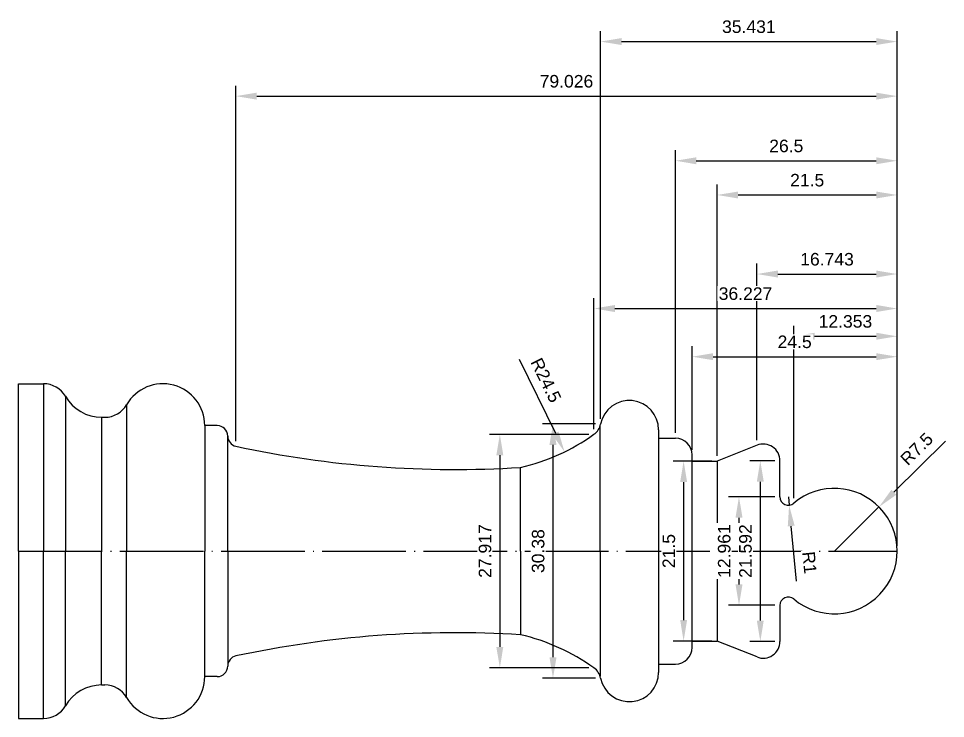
# Model space of a CAD drawing. Header units: millimetres. Extents: x -1183 to 2432, y -404 to 1213.
# Drawn here: x 2321.2 to 2432, y 641 to 724.6 of the extents above; entities that cross this region are included whole.
import ezdxf

# ---------------------------------------------------------------- set-up
doc = ezdxf.new("R2010")
doc.units = ezdxf.units.MM
doc.linetypes.add('c10', pattern=[12, 10, -1, 0, -1])
doc.layers.add('中心線', color=1, linetype='c10')
doc.styles.add('可註解', font='arial.ttf')
doc.dimstyles.new('ISO-25', dxfattribs={"dimtxt": 1.5, "dimasz": 2.5, "dimexe": 1.25, "dimexo": 0.625, "dimgap": 1, "dimtad": 1, "dimdec": 3, "dimdsep": 46, "dimtxsty": '可註解', "dimcen": 2.5, "dimclrd": 3, "dimclre": 3, "dimclrt": 3, "dimadec": 1, "dimazin": 0, "dimtfac": 1, "dimtdec": 3, "dimtmove": 0, "dimatfit": 3, "dimfxl": 1, "dimtfill": 1, "dimtfillclr": 256, "dimarcsym": 0})

# ---------------------------------------------------------------- blocks, each defined once
blk = doc.blocks.new('*D301')
at = {"color": 3, "lineweight": -2, "transparency": 16777216}
for p, q in [((2431.98, 674.13), (2425.81, 668.03)), ((2418.7, 661), (2424.03, 666.27))]:
    blk.add_line(p, q, dxfattribs=at)
at = {"color": 3, "transparency": 16777216}
blk.add_solid([(2425.51, 668.32), (2426.1, 667.73), (2424.03, 666.27)], dxfattribs=at)
at = {"color": 3, "transparency": 16777216, "insert": (2428.54, 673.21), "char_height": 1.5, "attachment_point": 5, "rotation": 44.6805, "style": '可註解', "bg_fill": 3, "box_fill_scale": 1.1, "bg_fill_color": 256, "bg_fill_true_color": 13158600, "bg_fill_transparency": 0}
blk.add_mtext('R7.5', dxfattribs=at)
blk = doc.blocks.new('*D302')
at = {"color": 3, "lineweight": -2, "transparency": 16777216}
for p, q in [((2413.84, 667.34), (2413.84, 687.92)), ((2426.2, 661.62), (2426.2, 687.92)), ((2416.34, 686.67), (2423.7, 686.67))]:
    blk.add_line(p, q, dxfattribs=at)
at = {"color": 3, "transparency": 16777216}
for points in [[(2416.34, 687.09), (2416.34, 686.26), (2413.84, 686.67)], [(2423.7, 687.09), (2423.7, 686.26), (2426.2, 686.67)]]:
    blk.add_solid(points, dxfattribs=at)
at = {"color": 3, "transparency": 16777216, "insert": (2420.02, 688.44), "char_height": 1.5, "attachment_point": 5, "style": '可註解', "bg_fill": 3, "box_fill_scale": 1.1, "bg_fill_color": 256, "bg_fill_true_color": 13158600, "bg_fill_transparency": 0}
blk.add_mtext('12.353', dxfattribs=at)
blk = doc.blocks.new('*D303')
at = {"color": 3, "lineweight": -2, "transparency": 16777216}
for p, q in [((2413.2, 667.48), (2413.29, 666.48)), ((2414.19, 657.4), (2413.54, 663.99))]:
    blk.add_line(p, q, dxfattribs=at)
at = {"color": 3, "transparency": 16777216}
blk.add_solid([(2413.95, 664.04), (2413.13, 663.95), (2413.29, 666.48)], dxfattribs=at)
at = {"color": 3, "transparency": 16777216, "insert": (2415.73, 659.62), "char_height": 1.5, "attachment_point": 5, "rotation": 275.6513, "style": '可註解', "bg_fill": 3, "box_fill_scale": 1.1, "bg_fill_color": 256, "bg_fill_true_color": 13158600, "bg_fill_transparency": 0}
blk.add_mtext('R1', dxfattribs=at)
blk = doc.blocks.new('*D307')
at = {"color": 3, "lineweight": -2, "transparency": 16777216}
for p, q in [((2411.57, 667.48), (2406.05, 667.48)), ((2407.3, 664.98), (2407.3, 657.02)), ((2411.57, 654.52), (2406.05, 654.52))]:
    blk.add_line(p, q, dxfattribs=at)
at = {"color": 3, "transparency": 16777216}
for points in [[(2406.88, 664.98), (2407.72, 664.98), (2407.3, 667.48)], [(2406.88, 657.02), (2407.72, 657.02), (2407.3, 654.52)]]:
    blk.add_solid(points, dxfattribs=at)
at = {"color": 3, "transparency": 16777216, "insert": (2405.54, 661), "char_height": 1.5, "attachment_point": 5, "rotation": 90, "style": '可註解', "bg_fill": 3, "box_fill_scale": 1.1, "bg_fill_color": 256, "bg_fill_true_color": 13158600, "bg_fill_transparency": 0}
blk.add_mtext('12.961', dxfattribs=at)
blk = doc.blocks.new('*D308')
at = {"color": 3, "lineweight": -2, "transparency": 16777216}
for p, q in [((2411.57, 671.79), (2408.6, 671.79)), ((2409.85, 669.29), (2409.85, 652.7)), ((2411.57, 650.2), (2408.6, 650.2))]:
    blk.add_line(p, q, dxfattribs=at)
at = {"color": 3, "transparency": 16777216}
for points in [[(2409.43, 669.29), (2410.26, 669.29), (2409.85, 671.79)], [(2409.43, 652.7), (2410.26, 652.7), (2409.85, 650.2)]]:
    blk.add_solid(points, dxfattribs=at)
at = {"color": 3, "transparency": 16777216, "insert": (2408.08, 661), "char_height": 1.5, "attachment_point": 5, "rotation": 90, "style": '可註解', "bg_fill": 3, "box_fill_scale": 1.1, "bg_fill_color": 256, "bg_fill_true_color": 13158600, "bg_fill_transparency": 0}
blk.add_mtext('21.592', dxfattribs=at)
blk = doc.blocks.new('*D309')
at = {"color": 3, "lineweight": -2, "transparency": 16777216}
for p, q in [((2409.45, 674.27), (2409.45, 695.36)), ((2426.2, 661.62), (2426.2, 695.36)), ((2411.95, 694.11), (2423.7, 694.11))]:
    blk.add_line(p, q, dxfattribs=at)
at = {"color": 3, "transparency": 16777216}
for points in [[(2411.95, 694.53), (2411.95, 693.69), (2409.45, 694.11)], [(2423.7, 694.53), (2423.7, 693.69), (2426.2, 694.11)]]:
    blk.add_solid(points, dxfattribs=at)
at = {"color": 3, "transparency": 16777216, "insert": (2417.82, 695.87), "char_height": 1.5, "attachment_point": 5, "style": '可註解', "bg_fill": 3, "box_fill_scale": 1.1, "bg_fill_color": 256, "bg_fill_true_color": 13158600, "bg_fill_transparency": 0}
blk.add_mtext('16.743', dxfattribs=at)
blk = doc.blocks.new('*D311')
at = {"color": 3, "lineweight": -2, "transparency": 16777216}
for p, q in [((2404.07, 671.75), (2399.43, 671.75)), ((2400.68, 669.25), (2400.68, 652.75)), ((2404.07, 650.25), (2399.43, 650.25))]:
    blk.add_line(p, q, dxfattribs=at)
at = {"color": 3, "transparency": 16777216}
for points in [[(2400.27, 669.25), (2401.1, 669.25), (2400.68, 671.75)], [(2400.27, 652.75), (2401.1, 652.75), (2400.68, 650.25)]]:
    blk.add_solid(points, dxfattribs=at)
at = {"color": 3, "transparency": 16777216, "insert": (2398.92, 661), "char_height": 1.5, "attachment_point": 5, "rotation": 90, "style": '可註解', "bg_fill": 3, "box_fill_scale": 1.1, "bg_fill_color": 256, "bg_fill_true_color": 13158600, "bg_fill_transparency": 0}
blk.add_mtext('21.5', dxfattribs=at)
blk = doc.blocks.new('*D312')
at = {"color": 3, "lineweight": -2, "transparency": 16777216}
for p, q in [((2404.7, 672.37), (2404.7, 704.81)), ((2426.2, 661.62), (2426.2, 704.81)), ((2407.2, 703.56), (2423.7, 703.56))]:
    blk.add_line(p, q, dxfattribs=at)
at = {"color": 3, "transparency": 16777216}
for points in [[(2407.2, 703.97), (2407.2, 703.14), (2404.7, 703.56)], [(2423.7, 703.97), (2423.7, 703.14), (2426.2, 703.56)]]:
    blk.add_solid(points, dxfattribs=at)
at = {"color": 3, "transparency": 16777216, "insert": (2415.45, 705.32), "char_height": 1.5, "attachment_point": 5, "style": '可註解', "bg_fill": 3, "box_fill_scale": 1.1, "bg_fill_color": 256, "bg_fill_true_color": 13158600, "bg_fill_transparency": 0}
blk.add_mtext('21.5', dxfattribs=at)
blk = doc.blocks.new('*D314')
at = {"color": 3, "lineweight": -2, "transparency": 16777216}
for p, q in [((2401.7, 673.12), (2401.7, 685.48)), ((2426.2, 661.62), (2426.2, 685.48)), ((2404.2, 684.23), (2423.7, 684.23))]:
    blk.add_line(p, q, dxfattribs=at)
at = {"color": 3, "transparency": 16777216}
for points in [[(2404.2, 684.65), (2404.2, 683.82), (2401.7, 684.23)], [(2423.7, 684.65), (2423.7, 683.82), (2426.2, 684.23)]]:
    blk.add_solid(points, dxfattribs=at)
at = {"color": 3, "transparency": 16777216, "insert": (2413.95, 686), "char_height": 1.5, "attachment_point": 5, "style": '可註解', "bg_fill": 3, "box_fill_scale": 1.1, "bg_fill_color": 256, "bg_fill_true_color": 13158600, "bg_fill_transparency": 0}
blk.add_mtext('24.5', dxfattribs=at)
blk = doc.blocks.new('*D315')
at = {"color": 3, "lineweight": -2, "transparency": 16777216}
for p, q in [((2399.7, 675.12), (2399.7, 708.9)), ((2426.2, 661.62), (2426.2, 708.9)), ((2402.2, 707.65), (2423.7, 707.65))]:
    blk.add_line(p, q, dxfattribs=at)
at = {"color": 3, "transparency": 16777216}
for points in [[(2402.2, 708.06), (2402.2, 707.23), (2399.7, 707.65)], [(2423.7, 708.06), (2423.7, 707.23), (2426.2, 707.65)]]:
    blk.add_solid(points, dxfattribs=at)
at = {"color": 3, "transparency": 16777216, "insert": (2412.95, 709.41), "char_height": 1.5, "attachment_point": 5, "style": '可註解', "bg_fill": 3, "box_fill_scale": 1.1, "bg_fill_color": 256, "bg_fill_true_color": 13158600, "bg_fill_transparency": 0}
blk.add_mtext('26.5', dxfattribs=at)
blk = doc.blocks.new('*D316')
at = {"color": 3, "lineweight": -2, "transparency": 16777216}
for p, q in [((2390.14, 676.19), (2383.82, 676.19)), ((2385.07, 673.69), (2385.07, 648.31)), ((2390.14, 645.81), (2383.82, 645.81))]:
    blk.add_line(p, q, dxfattribs=at)
at = {"color": 3, "transparency": 16777216}
for points in [[(2384.65, 673.69), (2385.49, 673.69), (2385.07, 676.19)], [(2384.65, 648.31), (2385.49, 648.31), (2385.07, 645.81)]]:
    blk.add_solid(points, dxfattribs=at)
at = {"color": 3, "transparency": 16777216, "insert": (2383.3, 661), "char_height": 1.5, "attachment_point": 5, "rotation": 90, "style": '可註解', "bg_fill": 3, "box_fill_scale": 1.1, "bg_fill_color": 256, "bg_fill_true_color": 13158600, "bg_fill_transparency": 0}
blk.add_mtext('30.38', dxfattribs=at)
blk = doc.blocks.new('*D317')
at = {"color": 3, "lineweight": -2, "transparency": 16777216}
for p, q in [((2390.76, 676.81), (2390.76, 723.14)), ((2426.2, 661.62), (2426.2, 723.14)), ((2393.26, 721.89), (2423.7, 721.89))]:
    blk.add_line(p, q, dxfattribs=at)
at = {"color": 3, "transparency": 16777216}
for points in [[(2393.26, 722.31), (2393.26, 721.48), (2390.76, 721.89)], [(2423.7, 722.31), (2423.7, 721.48), (2426.2, 721.89)]]:
    blk.add_solid(points, dxfattribs=at)
at = {"color": 3, "transparency": 16777216, "insert": (2408.48, 723.66), "char_height": 1.5, "attachment_point": 5, "style": '可註解', "bg_fill": 3, "box_fill_scale": 1.1, "bg_fill_color": 256, "bg_fill_true_color": 13158600, "bg_fill_transparency": 0}
blk.add_mtext('35.431', dxfattribs=at)
blk = doc.blocks.new('*D318')
at = {"color": 3, "lineweight": -2, "transparency": 16777216}
for p, q in [((2389.34, 674.95), (2377.47, 674.95)), ((2378.72, 672.45), (2378.72, 649.54)), ((2389.34, 647.04), (2377.47, 647.04))]:
    blk.add_line(p, q, dxfattribs=at)
at = {"color": 3, "transparency": 16777216}
for points in [[(2378.3, 672.45), (2379.13, 672.45), (2378.72, 674.95)], [(2378.3, 649.54), (2379.13, 649.54), (2378.72, 647.04)]]:
    blk.add_solid(points, dxfattribs=at)
at = {"color": 3, "transparency": 16777216, "insert": (2376.95, 661), "char_height": 1.5, "attachment_point": 5, "rotation": 90, "style": '可註解', "bg_fill": 3, "box_fill_scale": 1.1, "bg_fill_color": 256, "bg_fill_true_color": 13158600, "bg_fill_transparency": 0}
blk.add_mtext('27.917', dxfattribs=at)
blk = doc.blocks.new('*D319')
at = {"color": 3, "lineweight": -2, "transparency": 16777216}
for p, q in [((2389.97, 675.58), (2389.97, 691.24)), ((2426.2, 661.62), (2426.2, 691.24)), ((2392.47, 689.99), (2423.7, 689.99))]:
    blk.add_line(p, q, dxfattribs=at)
at = {"color": 3, "transparency": 16777216}
for points in [[(2392.47, 690.41), (2392.47, 689.57), (2389.97, 689.99)], [(2423.7, 690.41), (2423.7, 689.57), (2426.2, 689.99)]]:
    blk.add_solid(points, dxfattribs=at)
at = {"color": 3, "transparency": 16777216, "insert": (2408.08, 691.76), "char_height": 1.5, "attachment_point": 5, "style": '可註解', "bg_fill": 3, "box_fill_scale": 1.1, "bg_fill_color": 256, "bg_fill_true_color": 13158600, "bg_fill_transparency": 0}
blk.add_mtext('36.227', dxfattribs=at)
blk = doc.blocks.new('*D320')
at = {"color": 3, "lineweight": -2, "transparency": 16777216}
blk.add_line((2381.04, 683.95), (2385.35, 675.1), dxfattribs=at)
at = {"color": 3, "transparency": 16777216}
blk.add_solid([(2385.73, 675.29), (2384.98, 674.92), (2386.45, 672.86)], dxfattribs=at)
at = {"color": 3, "transparency": 16777216, "insert": (2384.23, 681.42), "char_height": 1.5, "attachment_point": 5, "rotation": 296.0263, "style": '可註解', "bg_fill": 3, "box_fill_scale": 1.1, "bg_fill_color": 256, "bg_fill_true_color": 13158600, "bg_fill_transparency": 0}
blk.add_mtext('R24.5', dxfattribs=at)
blk = doc.blocks.new('*D321')
at = {"color": 3, "lineweight": -2, "transparency": 16777216}
for p, q in [((2347.17, 674.15), (2347.17, 716.62)), ((2426.2, 661.62), (2426.2, 716.62)), ((2349.67, 715.37), (2423.7, 715.37))]:
    blk.add_line(p, q, dxfattribs=at)
at = {"color": 3, "transparency": 16777216}
for points in [[(2349.67, 715.79), (2349.67, 714.95), (2347.17, 715.37)], [(2423.7, 715.79), (2423.7, 714.95), (2426.2, 715.37)]]:
    blk.add_solid(points, dxfattribs=at)
at = {"color": 3, "transparency": 16777216, "insert": (2386.68, 717.14), "char_height": 1.5, "attachment_point": 5, "style": '可註解', "bg_fill": 3, "box_fill_scale": 1.1, "bg_fill_color": 256, "bg_fill_true_color": 13158600, "bg_fill_transparency": 0}
blk.add_mtext('79.026', dxfattribs=at)

msp = doc.modelspace()

# ---------------------------------------------------------------- linework, layer by layer
for p, q in [((2321.1952, 660.9966), (2321.1952, 680.9966)), ((2321.1952, 680.9966), (2324.1952, 680.9966)), ((2324.1952, 680.9966), (2324.1952, 680.9966)), ((2324.1952, 680.9966), (2324.1952, 660.9966)), ((2326.7933, 679.4966), (2326.7933, 660.9966)), ((2334.1151, 678.4966), (2334.1151, 660.9966)), ((2331.1234, 676.9966), (2331.517, 676.9966)), ((2331.1234, 676.9966), (2331.1234, 660.9966)), ((2344.9452, 675.9966), (2343.4452, 675.9966)), ((2343.4452, 675.9966), (2343.4452, 660.9966)), ((2390.6952, 660.9966), (2390.6952, 675.9327)), ((2346.1952, 660.9966), (2346.1952, 674.7466)), ((2397.6952, 675.4966), (2397.6952, 646.4966)), ((2397.6952, 674.4966), (2399.6952, 674.4966)), ((2409.4524, 673.6495), (2404.6952, 671.7466)), ((2401.6952, 649.4966), (2401.6952, 672.4966)), ((2401.6952, 671.7466), (2404.6952, 671.7466)), ((2404.6952, 671.7466), (2404.6952, 650.2466)), ((2412.1952, 667.4774), (2412.1952, 671.7926)), ((2381.1952, 660.9966), (2381.1952, 670.9966)), ((2321.1952, 660.9966), (2321.1952, 640.9966)), ((2324.1952, 640.9966), (2324.1952, 660.9966)), ((2326.7933, 642.4966), (2326.7933, 660.9966)), ((2331.1234, 644.9966), (2331.1234, 660.9966)), ((2334.1151, 643.4966), (2334.1151, 660.9966)), ((2343.4452, 645.9966), (2343.4452, 660.9966)), ((2346.1952, 660.9966), (2346.1952, 647.2466)), ((2381.1952, 660.9966), (2381.1952, 650.9966)), ((2390.6952, 660.9966), (2390.6952, 646.0605)), ((2412.1952, 654.5159), (2412.1952, 650.2007)), ((2401.6952, 650.2466), (2404.6952, 650.2466)), ((2409.4524, 648.3437), (2404.6952, 650.2466)), ((2397.6952, 647.4966), (2399.6952, 647.4966)), ((2344.9452, 645.9966), (2343.4452, 645.9966)), ((2331.1234, 644.9966), (2331.517, 644.9966)), ((2321.1952, 640.9966), (2324.1952, 640.9966)), ((2324.1952, 640.9966), (2324.1952, 640.9966))]:
    msp.add_line(p, q)
for centre, radius, start, end in [((2324.1952, 677.9966), 3, 30, 90), ((2338.4452, 675.9966), 5, 0, 150), ((2331.1234, 681.9966), 5, 210, 270), ((2331.517, 679.9966), 3, 270, 330), ((2394.1952, 675.4966), 3.5, 0, 168.630641), ((2344.9452, 674.7466), 1.25, 0, 90), ((2388.8031, 676.5809), 2, 305.612808, 348.630641), ((2347.4452, 674.7466), 1.25, 180, 257.225179), ((2375.7013, 694.8727), 24.5, 282.958307, 305.612808), ((2399.6952, 672.4966), 2, 0, 90), ((2410.1952, 671.7926), 2, 0, 111.801409), ((2373.3674, 795.7513), 125, 257.901774, 273.590378), ((2418.6952, 660.9966), 7.5, 229.679785, 130.320215), ((2413.1952, 667.4774), 1, 180, 310.320215), ((2413.1952, 654.5159), 1, 49.679785, 180), ((2373.3674, 526.242), 125, 86.409622, 102.098226), ((2375.7013, 627.1206), 24.5, 54.387192, 77.041693), ((2399.6952, 649.4966), 2, 270, 0), ((2410.1952, 650.2007), 2, 248.198591, 0), ((2347.4452, 647.2466), 1.25, 102.774821, 180), ((2344.9452, 647.2466), 1.25, 270, 0), ((2388.8031, 645.4124), 2, 11.369359, 54.387192), ((2338.4452, 645.9966), 5, 210, 0), ((2394.1952, 646.4966), 3.5, 191.369359, 0), ((2331.1234, 639.9966), 5, 90, 150), ((2331.517, 641.9966), 3, 30, 90), ((2324.1952, 643.9966), 3, 270, 330)]:
    msp.add_arc(centre, radius, start, end)
at = {"layer": '中心線'}
msp.add_line((2321.1952, 660.9966), (2426.1952, 660.9966), dxfattribs=at)

# ---------------------------------------------------------------- next in the draw order: dimensions: what is measured, and where the dimension line sits
for base, p1, p2, picture, middle in [((2385.0701, 645.8067), (2390.7639, 676.1866), (2390.7639, 645.8067), '*D316', (2383.3037, 660.9966)), ((2407.30153, 654.51589), (2412.19522, 667.47738), (2412.19522, 654.51589), '*D307', (2405.53567, 660.99663))]:
    dim = msp.add_linear_dim(base=base, p1=p1, p2=p2, angle=90, dimstyle='ISO-25')
    dim.commit()
    dim.dimension.update_dxf_attribs({"geometry": picture, "text_midpoint": middle})
dim = msp.add_radius_dim(center=(2418.6952, 660.9966), mpoint=(2424.028, 666.2703), dimstyle='ISO-25')
dim.commit()
dim.dimension.update_dxf_attribs({"geometry": '*D301', "text_midpoint": (2428.54, 673.2114)})

# ---------------------------------------------------------------- next in the draw order: dimensions: what is measured, and where the dimension line sits
dim = msp.add_linear_dim(base=(2426.1952, 686.6747), p1=(2413.8423, 666.7149), p2=(2426.1952, 660.9966), dimstyle='ISO-25')
dim.commit()
dim.dimension.update_dxf_attribs({"geometry": '*D302', "text_midpoint": (2420.0187, 688.441)})
for base, p1, p2, picture, middle in [((2378.7176, 647.0383), (2389.9678, 674.9549), (2389.9678, 647.0383), '*D318', (2376.9517, 660.9966)), ((2400.6834, 650.2466), (2404.6952, 671.7466), (2404.6952, 650.2466), '*D311', (2398.9176, 660.9966)), ((2409.8473, 650.2007), (2412.1952, 671.7926), (2412.1952, 650.2007), '*D308', (2408.0814, 660.9966))]:
    dim = msp.add_linear_dim(base=base, p1=p1, p2=p2, angle=90, dimstyle='ISO-25')
    dim.commit()
    dim.dimension.update_dxf_attribs({"geometry": picture, "text_midpoint": middle})

# ---------------------------------------------------------------- next in the draw order: dimensions: what is measured, and where the dimension line sits
dim = msp.add_radius_dim(center=(2375.7013, 694.8727), mpoint=(2386.4515, 672.8572), dimstyle='ISO-25')
dim.commit()
dim.dimension.update_dxf_attribs({"geometry": '*D320', "text_midpoint": (2382.6466, 680.6494), "dimtype": 164})
dim = msp.add_radius_dim(center=(2413.1952, 667.4774), mpoint=(2413.2937, 666.4822), dimstyle='ISO-25')
dim.commit()
dim.dimension.update_dxf_attribs({"geometry": '*D303', "text_midpoint": (2415.7339, 659.6246)})

# ---------------------------------------------------------------- next in the draw order: dimensions: what is measured, and where the dimension line sits
dim = msp.add_linear_dim(base=(2426.1952, 694.1084), p1=(2409.4524, 673.6495), p2=(2426.1952, 660.9966), dimstyle='ISO-25')
dim.commit()
dim.dimension.update_dxf_attribs({"geometry": '*D309', "text_midpoint": (2417.8238, 695.8748)})

# ---------------------------------------------------------------- next in the draw order: dimensions: what is measured, and where the dimension line sits
dim = msp.add_linear_dim(base=(2426.1952, 703.5554), p1=(2404.6952, 671.7466), p2=(2426.1952, 660.9966), dimstyle='ISO-25')
dim.commit()
dim.dimension.update_dxf_attribs({"geometry": '*D312', "text_midpoint": (2415.4452, 705.3213)})

# ---------------------------------------------------------------- next in the draw order: dimensions: what is measured, and where the dimension line sits
dim = msp.add_linear_dim(base=(2426.1952, 684.2346), p1=(2401.6952, 672.4966), p2=(2426.1952, 660.9966), dimstyle='ISO-25')
dim.commit()
dim.dimension.update_dxf_attribs({"geometry": '*D314', "text_midpoint": (2413.9452, 686.0005)})

# ---------------------------------------------------------------- next in the draw order: dimensions: what is measured, and where the dimension line sits
dim = msp.add_linear_dim(base=(2426.1952, 707.6475), p1=(2399.6952, 674.4966), p2=(2426.1952, 660.9966), dimstyle='ISO-25')
dim.commit()
dim.dimension.update_dxf_attribs({"geometry": '*D315', "text_midpoint": (2412.9452, 709.4133)})

# ---------------------------------------------------------------- next in the draw order: dimensions: what is measured, and where the dimension line sits
dim = msp.add_linear_dim(base=(2426.1952, 721.8939), p1=(2390.7639, 676.1866), p2=(2426.1952, 660.9966), dimstyle='ISO-25')
dim.commit()
dim.dimension.update_dxf_attribs({"geometry": '*D317', "text_midpoint": (2408.4796, 723.6603)})

# ---------------------------------------------------------------- next in the draw order: dimensions: what is measured, and where the dimension line sits
dim = msp.add_linear_dim(base=(2426.1952, 689.9904), p1=(2389.9678, 674.9549), p2=(2426.1952, 660.9966), dimstyle='ISO-25')
dim.commit()
dim.dimension.update_dxf_attribs({"geometry": '*D319', "text_midpoint": (2408.0815, 691.7568)})

# ---------------------------------------------------------------- next in the draw order: dimensions: what is measured, and where the dimension line sits
dim = msp.add_linear_dim(base=(2426.1952, 715.3702), p1=(2347.1688, 673.5276), p2=(2426.1952, 660.9966), dimstyle='ISO-25')
dim.commit()
dim.dimension.update_dxf_attribs({"geometry": '*D321', "text_midpoint": (2386.682, 717.136)})

doc.saveas('drawing.dxf')
